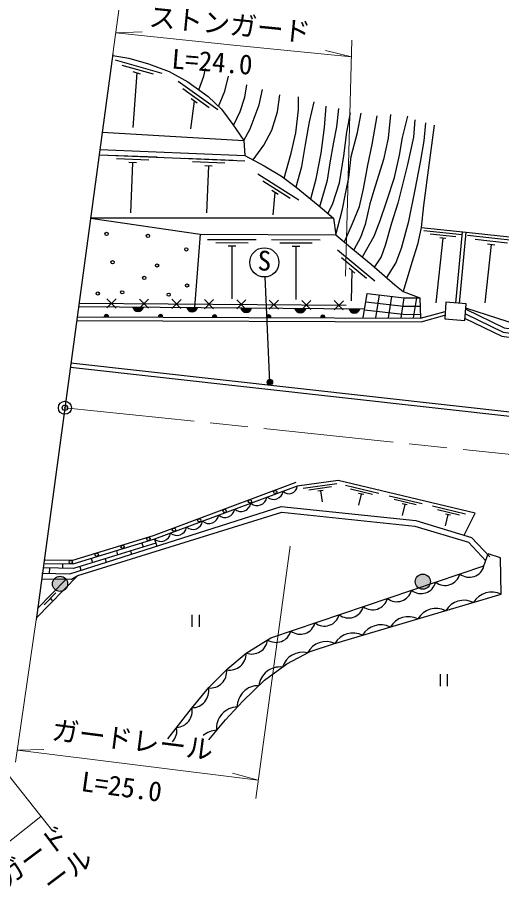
# Model space of a CAD drawing. Units: millimetres at full size, sheet at 1:1000; details may follow other scales. Extents: x 40000 to 680000, y 20000 to 380000.
# Drawn here: x 272945 to 317722, y 259285 to 339170 of the extents above; entities that cross this region are included whole.
import ezdxf
from ezdxf.enums import TextEntityAlignment as Align

# ---------------------------------------------------------------- set-up
doc = ezdxf.new("R2010")
doc.units = ezdxf.units.MM
doc.header["$LTSCALE"] = 1000
doc.header["$PDMODE"] = 32
doc.header["$PDSIZE"] = 500
doc.linetypes.add('CHAIN', pattern=[18.5, 12, -1.5, 3.5, -1.5])
for name, color, linetype, lineweight in [('M-BGD', 7, 'Continuous', 25), ('M-BGD-EXST', 7, 'Continuous', 25), ('M-BMK', 2, 'CHAIN', 13), ('M-BMK-OTRS', 5, 'Continuous', 25), ('M-BMK-SRVR', 3, 'Continuous', 25), ('M-STR-HTXT', 7, 'Continuous', 13)]:
    doc.layers.add(name, color=color, linetype=linetype, lineweight=lineweight)
doc.layers.add('M-OTRS', color=6, linetype='Continuous')
doc.styles.add('ＭＳ ゴシック', font='')
doc.styles.get('ＭＳ ゴシック').set_extended_font_data('MS Gothic')

msp = doc.modelspace()

# ---------------------------------------------------------------- hatches: boundary and pattern name
at = {"layer": 'M-BGD'}
for points in [[(284605, 312352), (283614, 312360, 0.82183)], [(281388, 311445), (280986, 311446, -0.4608), (281188, 311680, -0.4608)], [(285986, 311429), (286388, 311427, 0.4608), (286188, 311663, 0.4608)], [(289605, 312313), (288614, 312320, 0.82183)], [(290986, 311411), (291388, 311410, 0.4608), (291188, 311646, 0.4608)], [(294604, 312273), (293614, 312281, 0.82183)], [(296388, 311393), (295986, 311394, -0.4608), (296188, 311628, -0.4608)], [(299604, 312234), (298613, 312241, 0.82183)], [(300986, 311377), (301388, 311375, 0.4608), (301188, 311611, 0.4608)], [(304604, 312194), (303613, 312202, 0.82183)], [(311131, 286954, -0.41421), (310431, 286254, -0.41421), (309731, 286954, -1)], [(277600, 286749, -0.41421), (276900, 286049, -0.41421), (276200, 286749, -1)]]:
    msp.add_hatch(color=256, dxfattribs=at).paths.add_polyline_path(points)
at = {"layer": 'M-BGD-EXST'}
msp.add_hatch(color=256, dxfattribs=at).paths.add_polyline_path([(296513, 305531, -0.41421), (296413, 305192, -0.41421), (296074, 305292, -1)])

# ---------------------------------------------------------------- linework, layer by layer
at = {"layer": 'M-BGD'}
for p, q in [((286333, 333972), (282008, 335215)), ((285529, 333891), (282646, 334720)), ((284005, 334017), (283612, 328965)), ((284341, 333920), (283668, 334114)), ((291473, 330600), (287815, 333222)), ((290689, 330793), (288250, 332541)), ((289579, 331219), (289010, 331627)), ((289295, 331423), (288965, 328838)), ((280804, 328554), (293895, 327767)), ((280583, 326927), (293989, 326386)), ((280563, 326428), (293969, 325886)), ((285871, 326213), (281375, 326395)), ((285110, 325944), (282112, 326065)), ((292894, 325930), (288398, 326111)), ((283949, 325690), (283249, 325719)), ((283599, 325705), (283412, 321086)), ((292133, 325660), (289135, 325781)), ((290971, 325407), (290272, 325435)), ((290622, 325421), (290447, 321085)), ((298974, 322244), (295178, 324659)), ((298181, 322393), (295649, 324004)), ((297049, 322758), (296459, 323133)), ((296754, 322945), (296562, 320898)), ((289844, 319097), (289325, 312315)), ((314060, 319031), (310530, 319403)), ((313489, 318850), (311102, 319102)), ((312549, 318708), (311992, 318766)), ((313467, 312724), (314088, 319329)), ((313831, 312694), (314451, 319291)), ((319043, 318488), (314569, 318976)), ((295039, 318579), (290539, 318594)), ((294288, 318282), (291288, 318292)), ((293137, 317986), (292437, 317988)), ((292787, 317987), (292771, 313106)), ((300952, 318559), (296452, 318574)), ((300201, 318262), (297201, 318272)), ((299050, 317966), (298350, 317968)), ((298700, 317967), (298684, 313060)), ((312270, 318737), (311639, 312762)), ((318264, 318271), (315282, 318597)), ((316741, 318136), (316152, 312744)), ((317089, 318098), (316393, 318174)), ((305995, 314745), (302531, 317618)), ((305226, 314993), (302917, 316908)), ((304150, 315496), (303611, 315943)), ((303880, 315720), (303818, 312936)), ((304925, 311363), (305276, 313613)), ((306087, 311359), (306419, 313481)), ((307250, 311355), (307562, 313350)), ((308413, 311351), (308705, 313219)), ((309575, 311347), (309866, 313206)), ((310157, 313203), (310228, 311344)), ((278614, 312399), (305054, 312191)), ((278657, 312718), (303330, 312523)), ((282075, 312269), (281236, 313122)), ((281237, 312281), (282085, 313115)), ((285075, 312246), (284236, 313098)), ((284237, 312257), (285085, 313091)), ((288075, 312222), (287236, 313074)), ((287237, 312233), (288085, 313068)), ((291075, 312198), (290236, 313051)), ((290237, 312210), (291084, 313044)), ((294075, 312174), (293236, 313027)), ((293237, 312186), (294084, 313020)), ((297075, 312151), (296236, 313003)), ((296237, 312162), (297084, 312996)), ((300075, 312127), (299236, 312979)), ((299237, 312138), (300084, 312973)), ((303075, 312103), (302236, 312956)), ((302236, 312115), (303084, 312949)), ((277856, 306805), (327253, 301284)), ((277909, 307202), (327297, 301682)), ((302481, 295990), (299359, 295571)), ((301989, 295712), (299907, 295433)), ((306353, 295107), (303288, 295836)), ((301219, 295397), (300733, 295332)), ((300976, 295364), (301116, 294324)), ((305793, 295025), (303750, 295510)), ((304723, 295063), (304480, 294042)), ((304962, 295006), (304485, 295120)), ((310381, 294150), (307317, 294878)), ((309822, 294067), (307779, 294552)), ((308752, 294105), (308509, 293084)), ((308990, 294049), (308513, 294162)), ((314380, 293199), (311316, 293927)), ((313821, 293116), (311778, 293602)), ((312989, 293098), (312512, 293211)), ((312751, 293154), (312508, 292133)), ((285630, 290882), (285832, 290248)), ((284464, 290524), (284579, 290163)), ((282106, 289799), (282221, 289438)), ((283413, 289805), (283508, 289507)), ((277149, 288197), (277153, 288576)), ((279775, 289082), (279889, 288721)), ((281055, 289080), (281158, 288758)), ((275938, 287723), (275944, 288211)), ((278724, 288363), (278834, 288017)), ((274705, 283566), (278549, 287534)), ((274826, 284456), (277465, 287181)), ((276494, 285908), (275436, 284820)), ((276212, 285221), (276013, 285414)), ((289087, 283891), (289087, 282773)), ((289754, 283891), (289754, 282773)), ((312019, 278406), (312019, 277288)), ((312685, 278406), (312685, 277288))]:
    msp.add_line(p, q, dxfattribs=at)
for points in [[(281765, 335643), (283259, 335376), (285065, 334857), (286970, 334146), (288718, 333190), (290595, 331845), (291816, 330670), (292855, 329254), (293895, 327767), (293989, 326386), (295775, 325426), (297372, 324477), (298736, 323466), (300767, 321800), (302162, 320583), (302380, 319055), (303786, 317876), (305672, 316312), (307857, 314430), (308600, 313799), (310157, 313203)], [(289738, 332459), (290195, 333707), (290333, 334420)], [(291547, 330929), (292144, 332322), (292460, 333735)], [(292931, 329146), (293544, 330456), (293969, 331787), (294148, 332912)], [(293895, 327767), (294477, 328838), (295301, 331074), (295602, 332486)], [(294745, 325980), (295740, 327329), (296481, 328714), (296989, 330429), (297208, 331979)], [(297621, 324292), (298253, 326598), (298692, 328463), (298926, 330616), (298939, 331796)], [(298724, 323476), (299255, 325349), (299598, 327407), (299955, 329492), (300380, 331343)], [(300065, 322376), (300574, 324237), (301040, 326596), (301343, 328973), (301494, 330948)], [(300919, 321668), (301604, 324085), (301851, 325718), (302194, 327624), (302484, 329029), (302662, 330743)], [(301654, 321026), (302072, 321850), (302731, 323853), (303143, 326349), (303403, 328530), (303748, 330337)], [(302380, 319055), (303006, 321409), (303283, 322823), (303589, 324355), (303814, 326275), (304404, 328494), (304740, 330293)], [(303177, 318386), (303941, 320097), (304583, 321676), (304945, 323290), (305354, 325499), (305757, 327411), (306195, 330055)], [(307434, 330179), (307237, 327994), (306796, 326017), (305890, 323151), (305542, 321908), (305105, 319998), (304679, 318802), (304068, 317642)], [(304852, 316992), (305917, 318924), (306476, 320375), (307105, 322180), (307806, 324353), (308284, 326416), (308547, 328038), (309034, 330015)], [(309704, 329671), (309562, 328089), (309024, 325533), (308120, 321959), (307541, 320119), (306953, 318040), (306577, 316996), (305953, 316070)], [(307101, 315081), (307927, 316426), (308445, 317815), (309125, 320303), (309734, 323216), (310212, 325765), (310557, 327752), (310709, 329415)], [(311490, 329172), (310861, 324548), (310485, 321744), (310271, 319732), (309926, 318150), (309418, 316492), (308600, 313799)], [(329384, 327746), (329287, 321680), (328411, 313296), (319277, 310690), (314404, 312255)], [(310271, 319732), (314433, 319293), (321014, 318574), (325554, 318116), (328283, 327255)], [(302162, 320583), (279724, 320587), (289844, 319097), (302380, 319055)], [(305276, 313613), (308704, 313219), (310157, 313203)], [(305158, 312857), (308656, 312455), (310186, 312438)], [(278440, 311113), (310273, 311003), (312473, 311597)], [(278486, 311455), (310228, 311344), (312493, 311957)], [(305040, 312101), (308608, 311691), (310216, 311673)], [(314368, 311723), (317844, 310048), (333114, 307943), (345839, 302205), (353401, 301354)], [(314397, 312155), (317961, 310438), (333226, 308334), (345947, 302598), (353428, 301756)], [(314340, 311290), (317726, 309659), (333002, 307553), (345732, 301813), (353369, 300951)], [(314251, 291258), (315272, 293295), (302599, 296308), (298811, 295800), (285630, 290882), (278093, 288565), (275387, 288596)], [(298691, 296122), (285519, 291208), (278043, 288909), (275391, 288940)], [(275201, 287219), (277951, 287172), (278549, 287534), (297393, 293390), (309679, 292101), (314658, 290596), (316245, 288886)], [(275209, 287736), (277811, 287691), (297341, 293915), (309782, 292610), (314942, 291050), (316623, 289237)], [(285745, 290522), (278148, 288186), (275383, 288218)], [(286867, 272428), (289038, 275222), (290658, 277169), (292407, 278908), (294112, 280348), (296389, 281766), (316084, 288411), (316464, 289535)], [(290635, 272321), (292187, 274180), (293778, 275899), (295805, 277848), (297862, 279341), (300017, 280507), (302186, 281208), (317670, 285784), (317624, 289165), (316464, 289535)]]:
    msp.add_lwpolyline(points, dxfattribs=at)
msp.add_lwpolyline([(312541, 312801), (312453, 311261), (314327, 311109), (314430, 312645)], close=True, dxfattribs=at)
for centre, radius in [((281198, 319131), 150), ((285014, 318946), 150), ((288570, 317687), 150), ((281753, 316502), 150), ((285866, 316205), 150), ((284680, 315057), 150), ((288645, 314354), 150), ((280383, 313613), 150), ((282643, 313724), 150), ((286940, 313502), 150), ((296787, 295252), 150), ((294445, 294378), 150), ((292103, 293504), 150), ((289760, 292630), 150), ((287418, 291756), 150), ((285066, 290911), 150), ((282676, 290177), 150), ((280287, 289442), 150), ((277889, 288761), 150), ((310431, 286954), 700), ((276900, 286749), 700)]:
    msp.add_circle(centre, radius, dxfattribs=at)
for centre, radius, start, end in [((284110, 312454), 505, 190.71831, 348.3765), ((281187, 311477), 203, 350.83898, 188.76237), ((286187, 311460), 203, 350.83898, 188.76237), ((289110, 312414), 505, 190.71831, 348.3765), ((291187, 311442), 203, 350.83898, 188.76237), ((294110, 312375), 505, 190.71831, 348.3765), ((296187, 311425), 203, 350.83898, 188.76237), ((299110, 312335), 505, 190.71831, 348.3765), ((301187, 311408), 203, 350.83898, 188.76237), ((304109, 312296), 505, 190.71831, 348.3765), ((298067, 295826), 744, 222.85145, 358.0728), ((296618, 295478), 918, 230.87366, 350.05059), ((293625, 294361), 918, 230.87366, 350.05059), ((295108, 294915), 918, 230.87366, 350.05059), ((292142, 293808), 918, 230.87366, 350.05059), ((289175, 292701), 918, 230.87366, 350.05059), ((290659, 293255), 918, 230.87366, 350.05059), ((287692, 292148), 918, 230.87366, 350.05059), ((286209, 291594), 918, 230.87366, 350.05059), ((314721, 288768), 1409, 231.95785, 345.33393), ((312489, 288015), 1409, 231.95785, 345.33393), ((310258, 287262), 1409, 231.95785, 345.33393), ((308026, 286509), 1409, 231.95785, 345.33393), ((316794, 284033), 1958, 63.4304, 149.49811), ((305795, 285756), 1409, 231.95785, 345.33393), ((314232, 283276), 1958, 63.4304, 149.49811), ((303563, 285003), 1409, 231.95785, 345.33393), ((311669, 282519), 1958, 63.4304, 149.49811), ((301332, 284250), 1409, 231.95785, 345.33393), ((309107, 281761), 1958, 63.4304, 149.49811), ((299100, 283497), 1409, 231.95785, 345.33393), ((306544, 281004), 1958, 63.4304, 149.49811), ((296869, 282744), 1409, 236.08666, 345.33393), ((303982, 280247), 1958, 63.4304, 149.49811), ((294617, 281733), 1474, 249.98598, 353.85365), ((301499, 279452), 1958, 66.00386, 151.87908), ((299327, 278468), 1958, 76.85541, 162.82923), ((292566, 280322), 1546, 260.00718, 0.94115), ((290759, 278657), 1546, 264.67268, 5.30499), ((297217, 277103), 1958, 82.98849, 173.15612), ((295232, 275379), 1958, 88.79229, 180.71278), ((289096, 276835), 1546, 269.92475, 10.55706), ((287574, 275006), 1546, 273.60945, 10.55706), ((293317, 273397), 1958, 91.24431, 185.77074), ((286152, 273180), 1546, 317.59965, 10.55706), ((291412, 271243), 1958, 91.24431, 131.06951)]:
    msp.add_arc(centre, radius, start, end, dxfattribs=at)
at = {"layer": 'M-BGD-EXST'}
msp.add_line((296294, 305412), (295862, 315145), dxfattribs=at)
for centre, radius in [((295780, 316492), 1350), ((296294, 305412), 250)]:
    msp.add_circle(centre, radius, dxfattribs=at)
at = {"layer": 'M-BMK'}
msp.add_lwpolyline([(277345, 303038), (330829, 297448), (376361, 293108), (392102, 291453), (420526, 288990), (446909, 287389), (475877, 286479), (479400, 286398), (551531, 284772), (575484, 284288)], dxfattribs=at)
at = {"layer": 'M-BMK-OTRS'}
msp.add_line((281782, 335772), (274685, 283419), dxfattribs=at)
at = {"layer": 'M-BMK-SRVR'}
msp.add_circle((277345, 303038), 600, dxfattribs=at)
at = {"layer": 'M-OTRS'}
msp.add_point((277345, 303038), dxfattribs=at)
at = {"layer": 'M-STR-HTXT'}
for p, q in [((281782, 335772), (283106, 345710)), ((282043, 337726), (284496, 337811)), ((303292, 315226), (303867, 337055)), ((303826, 335509), (301440, 336087)), ((294985, 266900), (298175, 290226)), ((274685, 283419), (272788, 270249)), ((266440, 276203), (276200, 263895)), ((272951, 271379), (275405, 271415)), ((272951, 271379), (295216, 268584)), ((295216, 268584), (292846, 269226)), ((271185, 262109), (275133, 265240))]:
    msp.add_line(p, q, dxfattribs=at)
msp.add_lwpolyline([(303826, 335509), (292942, 336580), (282043, 337726)], dxfattribs=at)

# ---------------------------------------------------------------- texts
at = {"layer": 'M-BGD-EXST', "style": 'ＭＳ ゴシック'}
msp.add_text('S', height=1833, rotation=358.508, dxfattribs=at).set_placement((295125, 315200), align=Align.BOTTOM_LEFT)
at = {"layer": 'M-STR-HTXT', "style": 'ＭＳ ゴシック'}
for s, rotation, p in [('ストンガード', 354.333, (284990, 337798)), ('L=24.0', 355.448, (287112, 333893)), ('ガードレール', 352.687, (275972, 271813)), ('L=25.0', 352.152, (278688, 267050)), ('ガード', 37.015, (272277, 258153)), ('レール', 37.015, (274482, 256054))]:
    msp.add_text(s, height=1833, rotation=rotation, dxfattribs=at).set_placement(p, align=Align.BOTTOM_LEFT)

doc.saveas('drawing.dxf')
